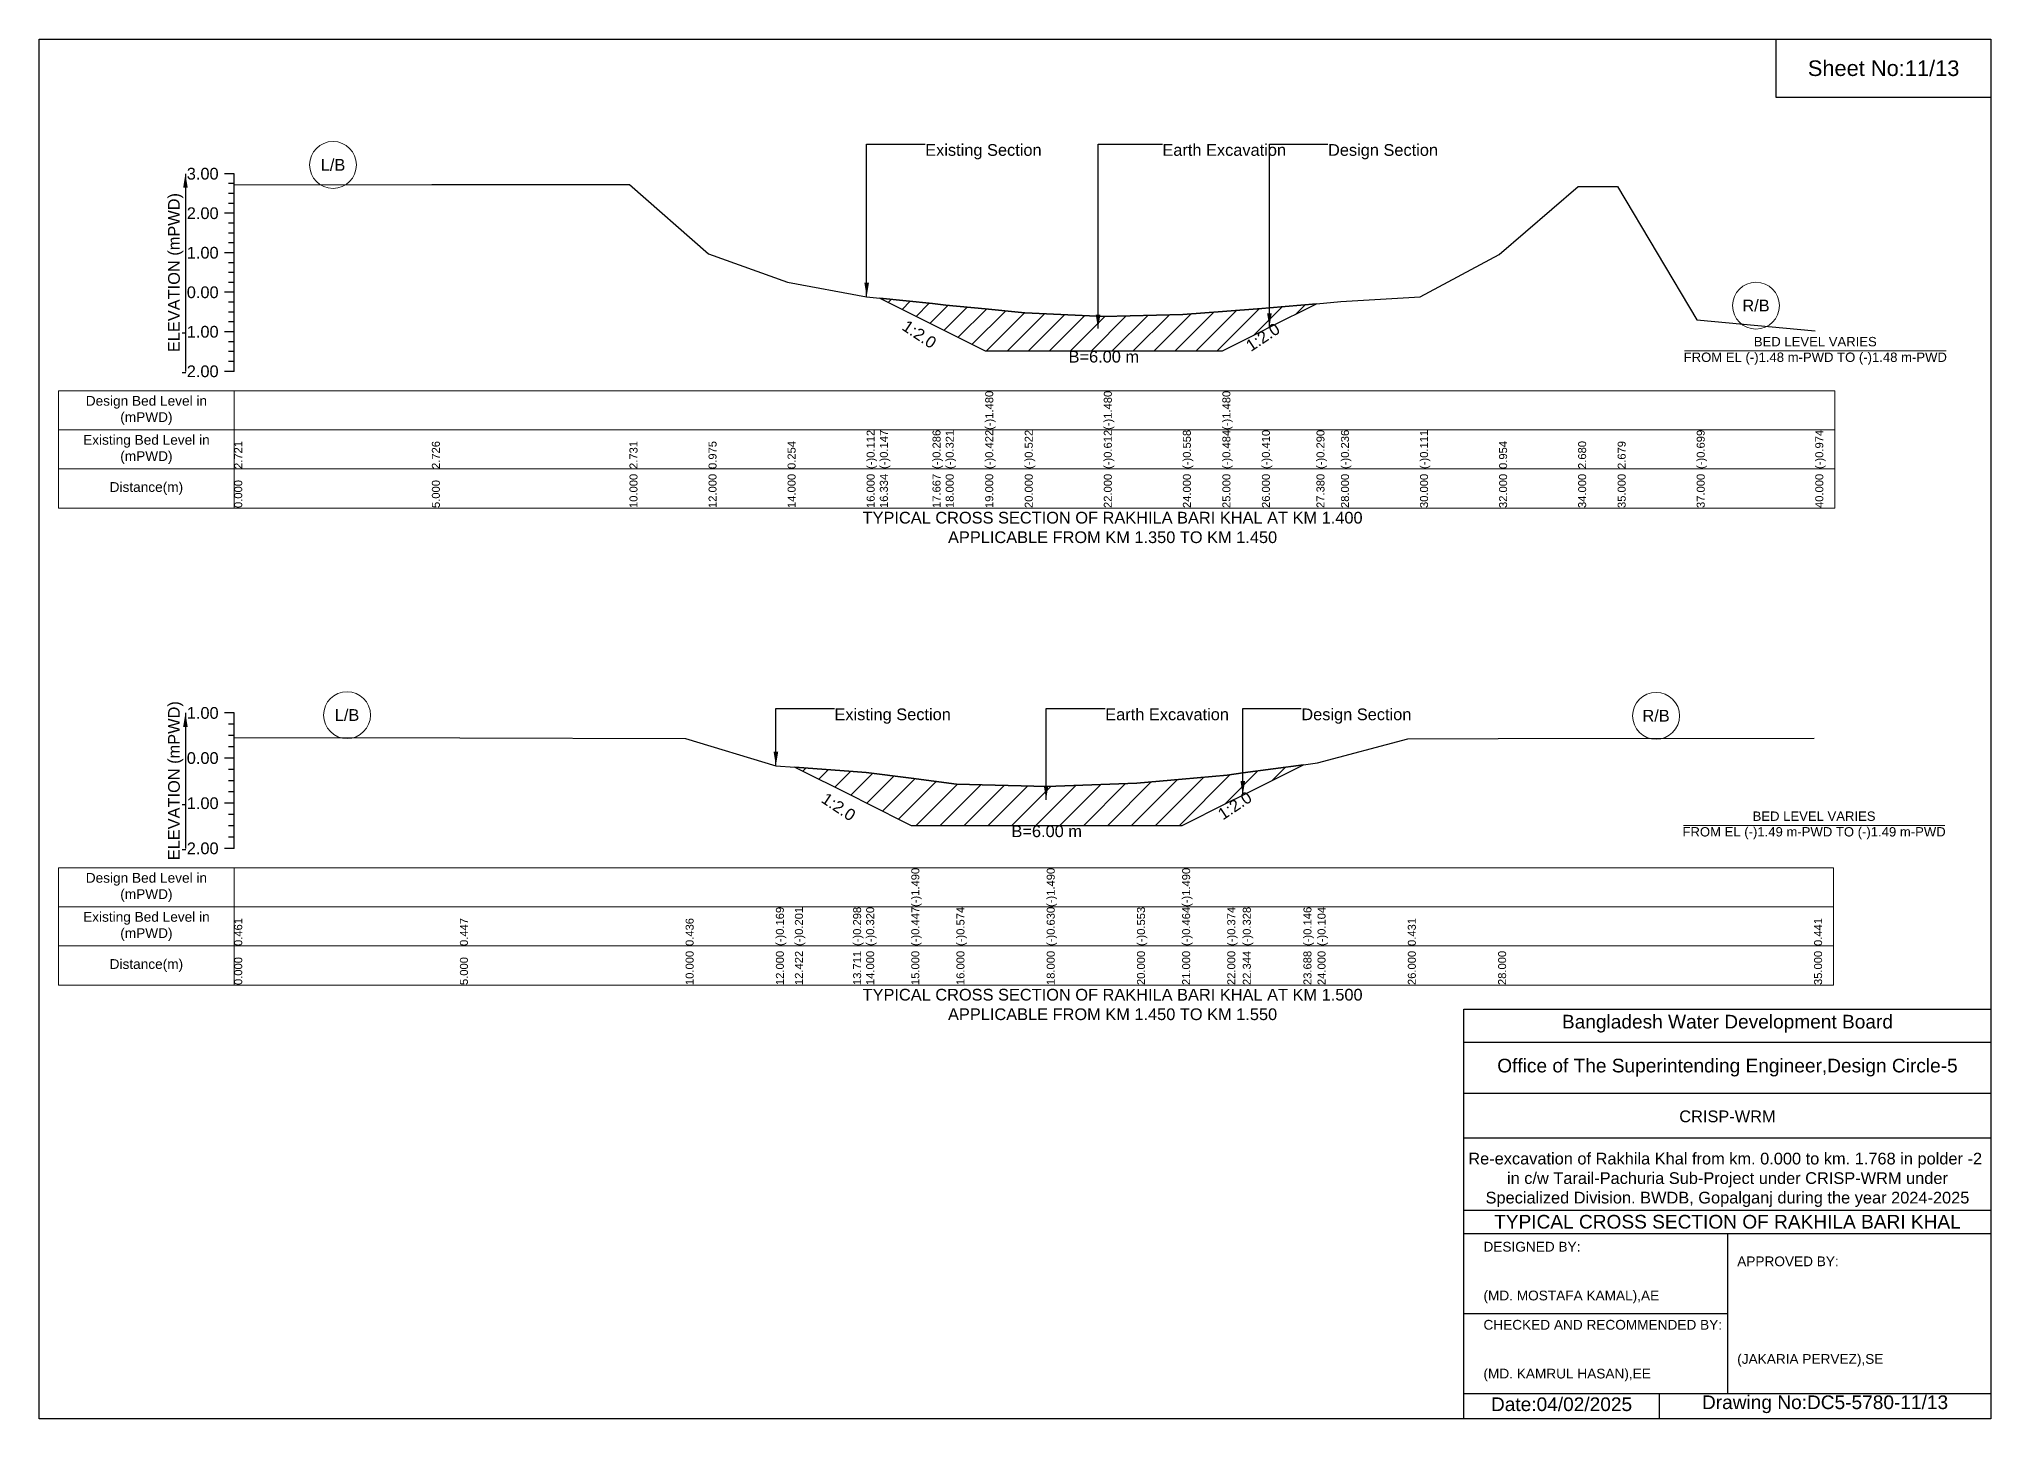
# Model space of a CAD drawing. Header units: inches. Extents: x 91000 to 238000, y -5656 to 6588.
# Drawn here: x 200000 to 208000, y -5656 to 0 of the extents above; entities that cross this region are included whole.
import ezdxf

# ---------------------------------------------------------------- set-up
doc = ezdxf.new("R2010")
doc.units = ezdxf.units.IN
doc.header["$LTSCALE"] = 7
doc.header["$MEASUREMENT"] = 0
for name, color, linetype, lineweight in [('Cross section Data Border', 7, 'Continuous', 9), ('Cross Section Labels', 7, 'Continuous', 9), ('Existing_Bed_Level for Xsection', 7, 'Continuous', 25)]:
    doc.layers.add(name, color=color, linetype=linetype, lineweight=lineweight)
doc.styles.get("Standard").update_dxf_attribs({"font": 'arial.ttf'})
doc.dimstyles.get("Standard").update_dxf_attribs({"dimtxt": 0.18, "dimasz": 0.18, "dimexe": 0.18, "dimexo": 0.0625, "dimgap": 0.09, "dimtad": 0, "dimtih": 1, "dimtoh": 1, "dimdec": 4, "dimzin": 0, "dimdsep": 46, "dimtxsty": 'Standard', "dimcen": 0.09, "dimadec": 0, "dimazin": 0, "dimtfac": 1, "dimtdec": 4, "dimtofl": 0, "dimtmove": 0, "dimatfit": 3, "dimfxl": 1, "dimtolj": 1, "dimtzin": 0, "dimarcsym": 0})

msp = doc.modelspace()

# ---------------------------------------------------------------- hatches: boundary and pattern name
at = {"layer": 'Existing_Bed_Level for Xsection'}
h = msp.add_hatch(dxfattribs=at)
h.set_pattern_fill('ANSI31', color=256, scale=486, style=0)
h.paths.add_polyline_path([(203446.1, -1062), (203662, -1170), (203716, -1197), (203878, -1278), (204040, -1278), (204364, -1278), (204688, -1278), (204850, -1278), (205012, -1197), (205042.8, -1181.6), (205235.6, -1085.2), (205042.8, -1102), (205012, -1104.6), (204850, -1116.6), (204688, -1128.6), (204364, -1137.4), (204040, -1122.8), (203878, -1106.5), (203716, -1090.2), (203662, -1084.6)])
h = msp.add_hatch(dxfattribs=at)
h.set_pattern_fill('ANSI31', color=256, scale=555, style=0)
h.paths.add_polyline_path([(203098, -2984.6), (203336.5, -3103.9), (203390, -3130.6), (203575, -3223.1), (203760, -3223.1), (204130, -3223.1), (204500, -3223.1), (204685, -3223.1), (204870, -3130.6), (204933.6, -3098.8), (205182.2, -2974.5), (204933.6, -3008.1), (204870, -3016.6), (204685, -3033.2), (204500, -3049.8), (204130, -3064), (203760, -3053.6), (203575, -3030.1), (203390, -3006.7), (203336.5, -3002.6)])

# ---------------------------------------------------------------- linework, layer by layer
for points in [[(200000, 0), (208000, 0), (208000, -5656), (200000, -5656)], [(207120, 0), (208000, 0), (208000, -240), (207120, -240)]]:
    msp.add_lwpolyline(points, close=True)
for points in [[(205840, -5656), (205840, -3976), (208000, -3976)], [(205840, -4112), (208000, -4112)], [(205840, -4320), (208000, -4320)], [(205840, -4504), (208000, -4504)], [(205840, -4800), (208000, -4800)], [(205840, -4896), (208000, -4896)], [(206920, -4896), (206920, -5552)], [(205840, -5224), (206920, -5224)], [(205840, -5552), (208000, -5552)], [(206640, -5552), (206640, -5656)]]:
    msp.add_lwpolyline(points)
at = {"layer": 'Cross section Data Border'}
for points in [[(200080, -1442.2), (207360, -1442.2), (207360, -1922.2), (200080, -1922.2)], [(200080, -3397.4), (207355, -3397.4), (207355, -3877.4), (200080, -3877.4)]]:
    msp.add_lwpolyline(points, close=True, dxfattribs=at)
for points in [[(200800, -1442.2), (200800, -1922.2)], [(200080, -1602.2), (207360, -1602.2)], [(200080, -1762.2), (207360, -1762.2)], [(200800, -3397.4), (200800, -3877.4)], [(200080, -3557.4), (207355, -3557.4)], [(200080, -3717.4), (207355, -3717.4)]]:
    msp.add_lwpolyline(points, dxfattribs=at)
at = {"layer": 'Cross Section Labels'}
for points in [[(206744.2, -1278), (207815.8, -1278)], [(206739.2, -3223.1), (207810.8, -3223.1)]]:
    msp.add_lwpolyline(points, dxfattribs=at)
for centre in [(201205, -516), (207037, -1092.7), (201262.5, -2771), (206627.5, -2773.8)]:
    msp.add_circle(centre, 96, dxfattribs=at)
at = {"layer": 'Existing_Bed_Level for Xsection'}
for points in [[(200800, -552.2), (200760, -552.2)], [(200800, -1362.2), (200800, -1200.2), (200800, -1038.2), (200800, -876.2), (200800, -714.2), (200800, -552.2)], [(200800, -592.7), (200776, -592.7)], [(200800, -633.2), (200776, -633.2)], [(200800, -597.4), (201610, -596.6), (202420, -595.8), (202744, -880.3), (203068, -997.1), (203392, -1056.4), (203446.1, -1062), (203662, -1084.6), (203716, -1090.2), (203878, -1106.5), (203878, -1106.5), (204040, -1122.8), (204364, -1137.4), (204364, -1137.4), (204688, -1128.6), (204850, -1116.6), (204850, -1116.6), (205012, -1104.6), (205042.8, -1102), (205235.6, -1085.2), (205336, -1076.4), (205660, -1056.2), (205984, -883.7), (206308, -604.1), (206470, -604.2), (206794, -1151.5), (207280, -1196)], [(200800, -714.2), (200760, -714.2)], [(200800, -673.7), (200776, -673.7)], [(200800, -754.7), (200776, -754.7)], [(200800, -795.2), (200776, -795.2)], [(200800, -876.2), (200760, -876.2)], [(200800, -835.7), (200776, -835.7)], [(200800, -916.7), (200776, -916.7)], [(200800, -957.2), (200776, -957.2)], [(200800, -1038.2), (200760, -1038.2)], [(200800, -997.7), (200776, -997.7)], [(200800, -1078.7), (200776, -1078.7)], [(200800, -1119.2), (200776, -1119.2)], [(200800, -1159.7), (200776, -1159.7)], [(200800, -1200.2), (200760, -1200.2)], [(200800, -1240.7), (200776, -1240.7)], [(200800, -1281.2), (200776, -1281.2)], [(200800, -1321.7), (200776, -1321.7)], [(200800, -1362.2), (200760, -1362.2)], [(200800, -2762.4), (200760, -2762.4)], [(200800, -3317.4), (200800, -3132.4), (200800, -2947.4), (200800, -2762.4)], [(200800, -2808.7), (200776, -2808.7)], [(200800, -2854.9), (200776, -2854.9)], [(200800, -2862.2), (201725, -2864.8), (202650, -2866.8), (203020, -2978.7), (203098, -2984.6), (203336.5, -3002.6), (203390, -3006.7), (203575, -3030.1), (203575, -3030.1), (203760, -3053.6), (204130, -3064), (204130, -3064), (204500, -3049.8), (204685, -3033.2), (204685, -3033.2), (204870, -3016.6), (204933.6, -3008.1), (205182.2, -2974.5), (205240, -2966.7), (205610, -2867.7), (205980, -2866.8), (207275, -2865.9)], [(200800, -2947.4), (200760, -2947.4)], [(200800, -2901.2), (200776, -2901.2)], [(200800, -2993.7), (200776, -2993.7)], [(200800, -3039.9), (200776, -3039.9)], [(200800, -3086.2), (200776, -3086.2)], [(200800, -3132.4), (200760, -3132.4)], [(200800, -3178.7), (200776, -3178.7)], [(200800, -3224.9), (200776, -3224.9)], [(200800, -3271.2), (200776, -3271.2)], [(200800, -3317.4), (200760, -3317.4)]]:
    msp.add_lwpolyline(points, dxfattribs=at)
for points in [[(203446.1, -1062), (203446.1, -1062), (203662, -1170), (203716, -1197), (203878, -1278), (203878, -1278), (204040, -1278), (204364, -1278), (204364, -1278), (204688, -1278), (204850, -1278), (204850, -1278), (205012, -1197), (205042.8, -1181.6), (205235.6, -1085.2), (205042.8, -1102), (205012, -1104.6), (204850, -1116.6), (204850, -1116.6), (204688, -1128.6), (204364, -1137.4), (204364, -1137.4), (204040, -1122.8), (203878, -1106.5), (203878, -1106.5), (203716, -1090.2), (203662, -1084.6), (203446.1, -1062)], [(203098, -2984.6), (203098, -2984.6), (203336.5, -3103.9), (203390, -3130.6), (203575, -3223.1), (203575, -3223.1), (203760, -3223.1), (204130, -3223.1), (204130, -3223.1), (204500, -3223.1), (204685, -3223.1), (204685, -3223.1), (204870, -3130.6), (204933.6, -3098.8), (205182.2, -2974.5), (204933.6, -3008.1), (204870, -3016.6), (204685, -3033.2), (204685, -3033.2), (204500, -3049.8), (204130, -3064), (204130, -3064), (203760, -3053.6), (203575, -3030.1), (203575, -3030.1), (203390, -3006.7), (203336.5, -3002.6), (203098, -2984.6)]]:
    msp.add_lwpolyline(points, close=True, dxfattribs=at)

# ---------------------------------------------------------------- texts
at = {"attachment_point": 5}
for s, insert, char_height in [('Sheet No:11/13', (207560, -120), 64), ('Bangladesh Water Development Board', (206920, -4036), 56), ('Office of The Superintending Engineer,Design Circle-5', (206920, -4216), 56)]:
    msp.add_mtext(s, dxfattribs=dict(at, insert=insert, char_height=char_height))
for s, insert, char_height, width, attachment_point in [('CRISP-WRM', (206920, -4416), 48, 2240, 5), ('Re-excavation of Rakhila Khal from km. 0.000 to km. 1.768 in polder -2  in c/w Tarail-Pachuria Sub-Project under CRISP-WRM under Specialized Division. BWDB, Gopalganj during the year 2024-2025', (206920, -4676), 48, 2160, 5), ('TYPICAL CROSS SECTION OF RAKHILA BARI KHAL', (206920, -4848), 56, 2240, 5), ('DESIGNED BY:^J^J^J(MD. MOSTAFA KAMAL),AE', (205920, -5056), 40, 1120, 4), ('APPROVED BY:^J^J^J^J^J^J(JAKARIA PERVEZ),SE', (206960, -5216), 40, 1120, 4), ('CHECKED AND RECOMMENDED BY:^J^J^J(MD. KAMRUL HASAN),EE', (205920, -5376), 40, 1120, 4), ('Date:04/02/2025', (206240, -5596), 56, 1120, 5), ('Drawing No:DC5-5780-11/13', (207320, -5596), 56, 1760, 5)]:
    msp.add_mtext(s, dxfattribs=dict(insert=insert, char_height=char_height, width=width, attachment_point=attachment_point))
at = {"layer": 'Cross section Data Border', "char_height": 40, "width": 640, "attachment_point": 5}
for s, insert in [('Design Bed Level in (mPWD)', (200440, -1522.2)), ('Existing Bed Level in (mPWD)', (200440, -1682.2)), ('Distance(m)', (200440, -1842.2)), ('Design Bed Level in (mPWD)', (200440, -3477.4)), ('Existing Bed Level in (mPWD)', (200440, -3637.4)), ('Distance(m)', (200440, -3797.4))]:
    msp.add_mtext(s, dxfattribs=dict(at, insert=insert))
at = {"layer": 'Cross Section Labels'}
for s, insert, char_height, attachment_point in [('Existing Section', (203632, -430.7), 48, 1), ('Earth Excavation', (204604, -430.7), 48, 1), ('Design Section', (205282.8, -430.7), 48, 1), ('L/B', (201205, -516), 48, 5), ('R/B', (207037, -1092.7), 48, 5), ('B=6.00 m', (204364, -1278), 48, 2), ('BED LEVEL VARIES ^JFROM EL (-)1.48 m-PWD TO (-)1.48 m-PWD', (207280, -1278), 38.4, 5), ('TYPICAL CROSS SECTION OF RAKHILA BARI KHAL AT KM 1.400^JAPPLICABLE FROM KM 1.350 TO KM 1.450', (204400, -2002.2), 48, 5), ('L/B', (201262.5, -2771), 48, 5), ('Existing Section', (203260, -2743.9), 48, 1), ('Earth Excavation', (204370, -2743.9), 48, 1), ('Design Section', (205173.6, -2743.9), 48, 1), ('R/B', (206627.5, -2773.8), 48, 5), ('BED LEVEL VARIES ^JFROM EL (-)1.49 m-PWD TO (-)1.49 m-PWD', (207275, -3223.1), 38.4, 5), ('B=6.00 m', (204130, -3223.1), 48, 2), ('TYPICAL CROSS SECTION OF RAKHILA BARI KHAL AT KM 1.500^JAPPLICABLE FROM KM 1.450 TO KM 1.550', (204400, -3957.4), 48, 5)]:
    msp.add_mtext(s, dxfattribs=dict(at, insert=insert, char_height=char_height, attachment_point=attachment_point))
at = {"layer": 'Cross Section Labels', "char_height": 48, "attachment_point": 2}
for insert, rotation in [((203621.5, -1190.2), 326.30993), ((205002.3, -1201.8), 33.69007), ((203290.3, -3127), 326.30993), ((204887.4, -3121.9), 33.69007)]:
    msp.add_mtext('1:2.0', dxfattribs=dict(at, insert=insert, rotation=rotation))
at = {"layer": 'Existing_Bed_Level for Xsection', "char_height": 48, "attachment_point": 6}
for s, insert in [('3.00', (200736, -552.2)), ('2.00', (200736, -714.2)), ('1.00', (200736, -876.2)), ('0.00', (200736, -1038.2)), ('-1.00', (200736, -1200.2)), ('-2.00', (200736, -1362.2)), ('1.00', (200736, -2762.4)), ('0.00', (200736, -2947.4)), ('-1.00', (200736, -3132.4)), ('-2.00', (200736, -3317.4))]:
    msp.add_mtext(s, dxfattribs=dict(at, insert=insert))
at = {"layer": 'Existing_Bed_Level for Xsection', "rotation": 90}
for s, insert, char_height, attachment_point in [('ELEVATION (mPWD)', (200560, -957.2), 48, 5), ('(-)1.480', (203878, -1602.2), 32.8, 1), ('(-)1.480', (204364, -1602.2), 32.8, 1), ('(-)1.480', (204850, -1602.2), 32.8, 1), ('2.721', (200800, -1762.2), 32.8, 1), ('2.726', (201610, -1762.2), 32.8, 1), ('2.731', (202420, -1762.2), 32.8, 1), ('0.975', (202744, -1762.2), 32.8, 1), ('0.254', (203068, -1762.2), 32.8, 1), ('(-)0.112', (203392, -1762.2), 32.8, 1), ('(-)0.147', (203446.1, -1762.2), 32.8, 1), ('(-)0.286', (203662, -1762.2), 32.8, 1), ('(-)0.321', (203716, -1762.2), 32.8, 1), ('(-)0.422', (203878, -1762.2), 32.8, 1), ('(-)0.522', (204040, -1762.2), 32.8, 1), ('(-)0.612', (204364, -1762.2), 32.8, 1), ('(-)0.558', (204688, -1762.2), 32.8, 1), ('(-)0.484', (204850, -1762.2), 32.8, 1), ('(-)0.410', (205012, -1762.2), 32.8, 1), ('(-)0.290', (205235.6, -1762.2), 32.8, 1), ('(-)0.236', (205336, -1762.2), 32.8, 1), ('(-)0.111', (205660, -1762.2), 32.8, 1), ('0.954', (205984, -1762.2), 32.8, 1), ('2.680', (206308, -1762.2), 32.8, 1), ('2.679', (206470, -1762.2), 32.8, 1), ('(-)0.699', (206794, -1762.2), 32.8, 1), ('(-)0.974', (207280, -1762.2), 32.8, 1), ('0.000', (200800, -1922.2), 32.8, 1), ('5.000', (201610, -1922.2), 32.8, 1), ('10.000', (202420, -1922.2), 32.8, 1), ('12.000', (202744, -1922.2), 32.8, 1), ('14.000', (203068, -1922.2), 32.8, 1), ('16.000', (203392, -1922.2), 32.8, 1), ('16.334', (203446.1, -1922.2), 32.8, 1), ('17.667', (203662, -1922.2), 32.8, 1), ('18.000', (203716, -1922.2), 32.8, 1), ('19.000', (203878, -1922.2), 32.8, 1), ('20.000', (204040, -1922.2), 32.8, 1), ('22.000', (204364, -1922.2), 32.8, 1), ('24.000', (204688, -1922.2), 32.8, 1), ('25.000', (204850, -1922.2), 32.8, 1), ('26.000', (205012, -1922.2), 32.8, 1), ('27.380', (205235.6, -1922.2), 32.8, 1), ('28.000', (205336, -1922.2), 32.8, 1), ('30.000', (205660, -1922.2), 32.8, 1), ('32.000', (205984, -1922.2), 32.8, 1), ('34.000', (206308, -1922.2), 32.8, 1), ('35.000', (206470, -1922.2), 32.8, 1), ('37.000', (206794, -1922.2), 32.8, 1), ('40.000', (207280, -1922.2), 32.8, 1), ('ELEVATION (mPWD)', (200560, -3039.9), 48, 5), ('(-)1.490', (203575, -3557.4), 32.8, 1), ('(-)1.490', (204130, -3557.4), 32.8, 1), ('(-)1.490', (204685, -3557.4), 32.8, 1), ('(-)0.169', (203020, -3717.4), 32.8, 1), ('(-)0.201', (203098, -3717.4), 32.8, 1), ('(-)0.298', (203336.5, -3717.4), 32.8, 1), ('(-)0.320', (203390, -3717.4), 32.8, 1), ('(-)0.447', (203575, -3717.4), 32.8, 1), ('(-)0.574', (203760, -3717.4), 32.8, 1), ('(-)0.630', (204130, -3717.4), 32.8, 1), ('(-)0.553', (204500, -3717.4), 32.8, 1), ('(-)0.464', (204685, -3717.4), 32.8, 1), ('(-)0.374', (204870, -3717.4), 32.8, 1), ('(-)0.328', (204933.6, -3717.4), 32.8, 1), ('(-)0.146', (205182.2, -3717.4), 32.8, 1), ('(-)0.104', (205240, -3717.4), 32.8, 1), ('0.461', (200800, -3717.4), 32.8, 1), ('0.447', (201725, -3717.4), 32.8, 1), ('0.436', (202650, -3717.4), 32.8, 1), ('0.431', (205610, -3717.4), 32.8, 1), ('0.441', (207275, -3717.4), 32.8, 1), ('10.000', (202650, -3877.4), 32.8, 1), ('12.000', (203020, -3877.4), 32.8, 1), ('12.422', (203098, -3877.4), 32.8, 1), ('13.711', (203336.5, -3877.4), 32.8, 1), ('14.000', (203390, -3877.4), 32.8, 1), ('15.000', (203575, -3877.4), 32.8, 1), ('16.000', (203760, -3877.4), 32.8, 1), ('18.000', (204130, -3877.4), 32.8, 1), ('20.000', (204500, -3877.4), 32.8, 1), ('21.000', (204685, -3877.4), 32.8, 1), ('22.000', (204870, -3877.4), 32.8, 1), ('22.344', (204933.6, -3877.4), 32.8, 1), ('23.688', (205182.2, -3877.4), 32.8, 1), ('24.000', (205240, -3877.4), 32.8, 1), ('26.000', (205610, -3877.4), 32.8, 1), ('28.000', (205980, -3877.4), 32.8, 1), ('35.000', (207275, -3877.4), 32.8, 1), ('0.000', (200800, -3877.4), 32.8, 1), ('5.000', (201725, -3877.4), 32.8, 1)]:
    msp.add_mtext(s, dxfattribs=dict(at, insert=insert, char_height=char_height, attachment_point=attachment_point))

# ---------------------------------------------------------------- leaders
at = {"layer": 'Cross Section Labels', "annotation_type": 0, "has_hookline": 1, "hookline_direction": 0}
for points, text_width in [([(203392, -1056.4), (203392, -430.7), (203631.9, -430.7)], 467.2), ([(204340.4, -1187.1), (204340.4, -430.7), (204603.9, -430.7)], 497), ([(205042.8, -1181.6), (205042.8, -430.7), (205282.7, -430.7)], 441.2), ([(203020, -2978.7), (203020, -2743.9), (203259.9, -2743.9)], 467.2), ([(204127.4, -3117.9), (204127.4, -2743.9), (204369.9, -2743.9)], 497), ([(204933.6, -3098.8), (204933.6, -2743.9), (205173.5, -2743.9)], 441.2)]:
    msp.add_leader(points, dimstyle='Standard', override={"dimasz": 57.6}, dxfattribs=dict(at, text_width=text_width))
at = {"layer": 'Existing_Bed_Level for Xsection'}
for points in [[(200600, -552.2), (200600, -1362.2)], [(200600, -2762.4), (200600, -3317.4)]]:
    msp.add_leader(points, dimstyle='Standard', override={"dimasz": 57.6}, dxfattribs=at)

doc.saveas('drawing.dxf')
